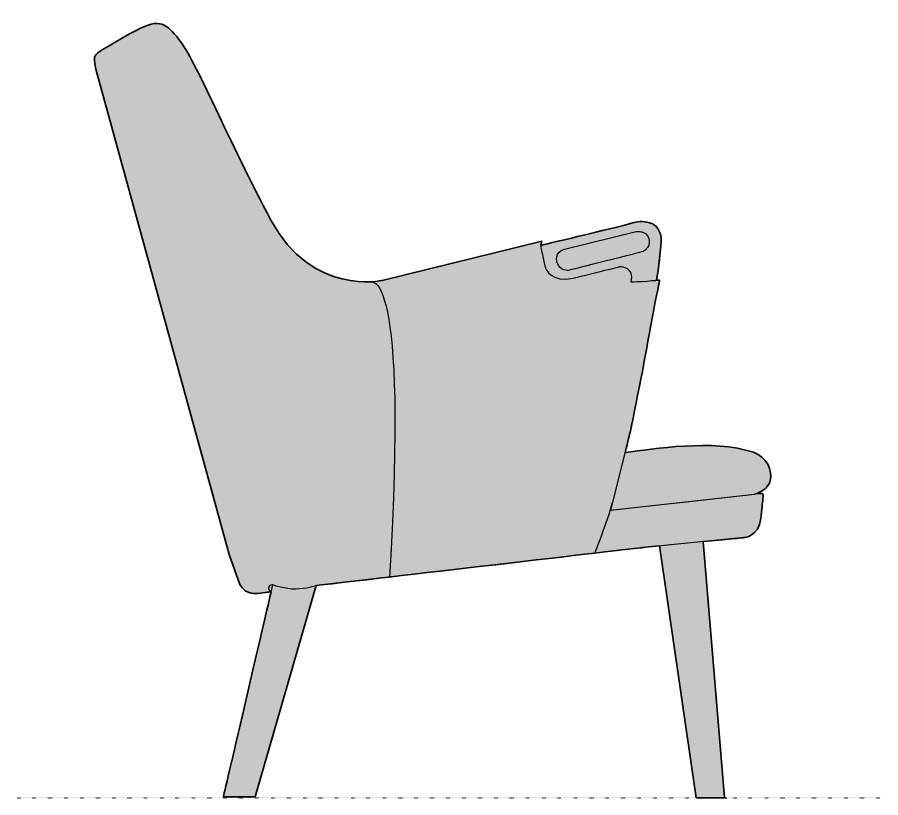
# Model space of a CAD drawing. Header units: millimetres. Extents: x 0 to 2871, y -1039 to 840.
# Drawn here: x 1941 to 2871, y 0 to 840 of the extents above; entities that cross this region are included whole.
import ezdxf

# ---------------------------------------------------------------- set-up
doc = ezdxf.new("R2010")
doc.units = ezdxf.units.MM
doc.linetypes.add('Dots', pattern=[1, 0, -1])
doc.layers.add('Blocks', color=7, linetype='Continuous')
doc.layers.add('Blocks$Fill', color=7, linetype='Continuous', true_color=0xffffff)
for name, color, linetype, lineweight, true_color in [('Blocks$Inner', 7, 'Continuous', 25, 0x007f00), ('Blocks$Outline', 7, 'Continuous', 35, 0xff3f3f), ('Groud', 7, 'Dots', 25, 0x243775)]:
    doc.layers.add(name, color=color, linetype=linetype, lineweight=lineweight, true_color=true_color)

# ---------------------------------------------------------------- blocks, each defined once
blk = doc.blocks.new('CH72 Side')
at = {"layer": 'Blocks$Fill', "extrusion": (0, 0, -1)}
blk.add_hatch(color=256, dxfattribs=at).paths.add_polyline_path([(656.48, 221.72), (656.48, 221.72), (670.8, 219.99), (670.8, 219.99), (670.95, 219.97), (671.13, 219.94), (671.37, 219.9), (671.67, 219.86), (672.03, 219.82), (672.44, 219.79), (672.9, 219.76), (673.42, 219.74), (673.97, 219.74), (674.56, 219.75), (675.2, 219.77), (675.86, 219.83), (676.56, 219.9), (676.91, 219.95), (677.28, 220.01), (677.65, 220.08), (678.02, 220.15), (678.4, 220.23), (678.78, 220.32), (679.17, 220.42), (679.56, 220.54), (679.96, 220.66), (680.35, 220.79), (680.75, 220.93), (681.15, 221.09), (681.56, 221.26), (681.96, 221.44), (682.36, 221.63), (682.77, 221.84), (683.17, 222.06), (683.57, 222.29), (683.98, 222.54), (684.38, 222.8), (684.77, 223.08), (685.17, 223.37), (685.56, 223.68), (685.95, 224.01), (686.33, 224.35), (686.72, 224.71), (687.09, 225.09), (687.46, 225.48), (687.83, 225.9), (688.19, 226.33), (688.54, 226.78), (688.89, 227.26), (689.22, 227.75), (689.56, 228.26), (689.88, 228.79), (690.19, 229.35), (690.19, 229.35), (701.77, 261.86), (701.78, 261.89), (845.3, 784.37), (845.3, 784.37), (845.62, 786.09), (846.26, 790.02), (846.55, 792.24), (846.66, 793.31), (846.74, 794.33), (846.77, 794.8), (846.78, 795.25), (846.79, 795.67), (846.79, 795.87), (846.78, 796.06), (846.77, 796.23), (846.76, 796.4), (846.75, 796.56), (846.73, 796.71), (846.72, 796.78), (846.7, 796.85), (846.69, 796.91), (846.68, 796.98), (846.66, 797.04), (846.65, 797.09), (846.64, 797.12), (846.63, 797.14), (846.62, 797.17), (846.61, 797.19), (846.47, 797.53), (846.32, 797.88), (846.24, 798.06), (846.15, 798.24), (846.05, 798.43), (845.95, 798.61), (845.85, 798.8), (845.73, 799), (845.61, 799.19), (845.48, 799.39), (845.34, 799.59), (845.2, 799.79), (845.04, 799.99), (844.88, 800.2), (844.7, 800.41), (844.51, 800.62), (844.32, 800.83), (844.11, 801.04), (843.89, 801.26), (843.66, 801.48), (843.41, 801.7), (843.16, 801.92), (842.88, 802.14), (842.6, 802.37), (842.3, 802.6), (841.99, 802.82), (841.66, 803.05), (841.31, 803.28), (840.95, 803.52), (840.58, 803.75), (824.64, 813.21), (801.86, 825.98), (799.48, 827.24), (797.21, 828.37), (795.04, 829.39), (792.97, 830.28), (791.97, 830.68), (790.99, 831.05), (790.04, 831.4), (789.11, 831.71), (788.2, 832), (787.31, 832.26), (786.44, 832.49), (785.59, 832.7), (784.76, 832.88), (783.94, 833.03), (783.15, 833.15), (782.37, 833.25), (781.61, 833.32), (780.86, 833.37), (780.13, 833.39), (779.41, 833.39), (779.06, 833.38), (778.71, 833.36), (778.36, 833.34), (778.02, 833.31), (777.68, 833.28), (777.35, 833.24), (777.01, 833.19), (776.68, 833.14), (776.35, 833.08), (776.03, 833.01), (775.71, 832.94), (775.39, 832.87), (775.07, 832.79), (774.76, 832.7), (774.44, 832.61), (774.13, 832.51), (773.83, 832.4), (773.52, 832.29), (773.22, 832.18), (772.92, 832.06), (772.62, 831.93), (772.32, 831.8), (771.73, 831.52), (771.15, 831.22), (770.58, 830.9), (770.01, 830.56), (769.44, 830.2), (768.88, 829.82), (768.32, 829.42), (767.77, 829.01), (767.22, 828.57), (766.67, 828.11), (766.12, 827.64), (765.57, 827.14), (765.02, 826.63), (763.93, 825.56), (762.82, 824.42), (761.71, 823.22), (760.57, 821.95), (755.78, 816.31), (754.96, 815.3), (754.12, 814.19), (753.24, 812.97), (752.33, 811.66), (750.44, 808.75), (748.43, 805.46), (746.32, 801.82), (744.1, 797.84), (739.34, 788.91), (673.04, 653.09), (656.68, 621.83), (654.57, 618.03), (652.42, 614.38), (650.22, 610.86), (647.99, 607.48), (645.72, 604.24), (643.42, 601.13), (641.09, 598.16), (638.73, 595.31), (636.35, 592.59), (633.94, 589.99), (631.51, 587.51), (629.06, 585.15), (626.6, 582.9), (624.13, 580.76), (621.64, 578.74), (619.14, 576.82), (616.64, 575), (614.13, 573.28), (611.63, 571.67), (609.12, 570.15), (606.62, 568.72), (604.12, 567.38), (601.63, 566.13), (599.15, 564.97), (596.69, 563.88), (594.24, 562.88), (591.81, 561.95), (589.4, 561.1), (587.01, 560.32), (584.65, 559.61), (582.32, 558.96), (580.01, 558.38), (577.74, 557.86), (575.51, 557.39), (573.31, 556.98), (571.15, 556.62), (569.03, 556.32), (566.96, 556.06), (564.94, 555.84), (562.96, 555.66), (559.17, 555.43), (555.61, 555.33), (552.29, 555.34), (549.24, 555.44), (546.48, 555.61), (544.02, 555.83), (541.89, 556.08), (540.1, 556.32), (538.67, 556.55), (537.63, 556.75), (536.79, 556.92), (536.78, 556.93), (536.77, 556.93), (365.09, 599.12), (365.09, 599.12), (365.19, 598.75), (365.42, 597.76), (365.56, 597.09), (365.7, 596.33), (365.84, 595.5), (365.89, 595.07), (365.94, 594.63), (325.08, 604.31), (265.72, 619.1), (265.26, 619.23), (264.78, 619.34), (263.76, 619.57), (262.69, 619.76), (261.56, 619.93), (260.39, 620.07), (259.78, 620.12), (259.17, 620.16), (258.55, 620.19), (257.92, 620.21), (257.29, 620.22), (256.65, 620.22), (256, 620.2), (255.36, 620.17), (254.71, 620.12), (254.05, 620.06), (253.4, 619.98), (252.74, 619.89), (252.09, 619.78), (251.44, 619.65), (250.79, 619.51), (250.14, 619.34), (249.5, 619.16), (248.86, 618.96), (248.23, 618.74), (247.6, 618.49), (246.99, 618.23), (246.68, 618.09), (246.38, 617.94), (246.08, 617.79), (245.78, 617.63), (245.48, 617.47), (245.19, 617.3), (244.9, 617.13), (244.61, 616.95), (244.33, 616.76), (244.05, 616.57), (243.77, 616.37), (243.49, 616.16), (243.22, 615.95), (242.96, 615.73), (242.69, 615.5), (242.43, 615.27), (242.17, 615.03), (241.92, 614.79), (241.67, 614.54), (241.43, 614.28), (241.19, 614.01), (240.96, 613.74), (240.72, 613.46), (240.5, 613.17), (240.28, 612.88), (240.06, 612.58), (239.85, 612.27), (239.64, 611.95), (239.44, 611.63), (239.25, 611.3), (239.06, 610.96), (238.87, 610.61), (238.69, 610.26), (238.52, 609.89), (238.35, 609.52), (238.19, 609.14), (238.03, 608.76), (237.89, 608.36), (237.74, 607.96), (237.61, 607.55), (237.48, 607.13), (237.35, 606.7), (237.24, 606.26), (237.13, 605.82), (237.02, 605.36), (236.93, 604.9), (236.84, 604.43), (236.76, 603.94), (236.69, 603.45), (236.62, 602.96), (236.51, 601.93), (236.43, 600.87), (236.39, 599.77), (236.37, 598.63), (236.4, 597.45), (236.45, 596.23), (236.55, 594.98), (236.67, 593.68), (240.14, 565.54), (241.06, 559.27), (241.45, 556.96), (239.05, 557.15), (238.39, 557.21), (238.22, 557.22), (238.18, 557.22), (238.17, 557.22), (238.17, 557.22), (238.17, 557.22), (238.16, 557.22), (238.16, 557.22), (254.26, 471.87), (263.51, 424.71), (270.04, 392.48), (270.04, 392.48), (275.27, 371.77), (229.69, 377.09), (220.53, 377.89), (211.14, 378.53), (201.59, 378.95), (191.97, 379.12), (187.15, 379.09), (182.35, 378.98), (177.56, 378.77), (172.81, 378.47), (168.1, 378.07), (163.43, 377.56), (158.83, 376.93), (154.3, 376.18), (149.85, 375.31), (145.49, 374.3), (143.35, 373.74), (141.23, 373.15), (139.14, 372.52), (137.08, 371.85), (136.42, 371.62), (135.78, 371.38), (135.14, 371.12), (134.52, 370.85), (133.9, 370.56), (133.3, 370.26), (132.71, 369.95), (132.13, 369.63), (131.56, 369.29), (131, 368.95), (130.45, 368.59), (129.92, 368.22), (129.39, 367.83), (128.88, 367.44), (128.38, 367.04), (127.89, 366.63), (127.41, 366.21), (126.94, 365.78), (126.49, 365.34), (126.04, 364.89), (125.61, 364.43), (125.19, 363.97), (124.78, 363.49), (124.39, 363.01), (124, 362.52), (123.63, 362.03), (123.27, 361.53), (122.92, 361.02), (122.59, 360.51), (122.27, 359.99), (121.96, 359.46), (121.66, 358.93), (121.37, 358.4), (121.1, 357.86), (120.84, 357.32), (120.59, 356.77), (120.36, 356.22), (120.13, 355.67), (119.92, 355.11), (119.73, 354.56), (119.55, 354), (119.38, 353.43), (119.22, 352.87), (119.07, 352.3), (118.94, 351.74), (118.83, 351.17), (118.72, 350.6), (118.63, 350.04), (118.55, 349.47), (118.49, 348.9), (118.44, 348.34), (118.4, 347.77), (118.38, 347.21), (118.37, 346.65), (118.38, 346.09), (118.39, 345.53), (118.43, 344.98), (118.47, 344.43), (118.53, 343.88), (118.61, 343.34), (118.7, 342.8), (118.8, 342.27), (118.92, 341.74), (119.05, 341.21), (119.17, 340.78), (119.3, 340.35), (119.44, 339.94), (119.6, 339.53), (119.76, 339.13), (119.93, 338.73), (120.11, 338.35), (120.3, 337.97), (120.5, 337.6), (120.7, 337.24), (120.91, 336.88), (121.13, 336.53), (121.36, 336.19), (121.6, 335.86), (121.84, 335.53), (122.08, 335.21), (122.34, 334.9), (122.59, 334.6), (122.86, 334.3), (123.13, 334.01), (123.4, 333.72), (123.68, 333.44), (123.96, 333.17), (124.24, 332.91), (124.53, 332.65), (124.82, 332.4), (125.4, 331.92), (126, 331.46), (126.6, 331.02), (127.2, 330.62), (127.8, 330.23), (128.4, 329.87), (128.99, 329.53), (129.57, 329.21), (130.15, 328.92), (130.71, 328.65), (131.25, 328.39), (131.78, 328.16), (132.28, 327.95), (133.22, 327.58), (134.03, 327.29), (134.71, 327.07), (132.7, 327.33), (131.57, 327.46), (130.44, 327.56), (129.91, 327.6), (129.4, 327.62), (128.93, 327.63), (128.71, 327.63), (128.5, 327.63), (128.31, 327.62), (128.14, 327.6), (128.05, 327.59), (127.98, 327.58), (127.9, 327.57), (127.83, 327.56), (127.8, 327.55), (127.77, 327.54), (127.74, 327.54), (127.71, 327.53), (127.68, 327.52), (127.65, 327.51), (127.63, 327.5), (127.6, 327.49), (127.58, 327.48), (127.57, 327.48), (127.56, 327.47), (127.55, 327.47), (127.54, 327.46), (127.53, 327.46), (127.52, 327.45), (127.51, 327.44), (127.5, 327.44), (127.49, 327.43), (127.48, 327.43), (127.47, 327.42), (127.47, 327.41), (127.46, 327.41), (127.45, 327.4), (127.41, 327.36), (127.37, 327.31), (127.32, 327.27), (127.28, 327.22), (127.25, 327.17), (127.21, 327.12), (127.17, 327.07), (127.14, 327.02), (127.11, 326.97), (127.07, 326.91), (127.04, 326.86), (127.02, 326.8), (126.99, 326.75), (126.96, 326.69), (126.94, 326.63), (126.91, 326.57), (126.89, 326.51), (126.87, 326.44), (126.85, 326.38), (126.83, 326.31), (126.81, 326.24), (126.8, 326.17), (126.78, 326.1), (126.77, 326.03), (126.75, 325.95), (126.74, 325.87), (126.72, 325.72), (126.7, 325.55), (126.69, 325.38), (126.68, 325.19), (126.68, 325), (126.68, 324.6), (126.69, 324.16), (126.72, 323.68), (126.8, 322.59), (129.25, 300.4), (129.35, 299.5), (129.47, 298.64), (129.61, 297.79), (129.77, 296.98), (129.95, 296.19), (130.14, 295.42), (130.35, 294.68), (130.58, 293.96), (130.82, 293.27), (131.08, 292.6), (131.35, 291.95), (131.63, 291.32), (131.93, 290.72), (132.24, 290.14), (132.55, 289.57), (132.88, 289.03), (133.22, 288.52), (133.57, 288.02), (133.93, 287.54), (134.29, 287.08), (134.66, 286.63), (135.04, 286.21), (135.42, 285.81), (135.81, 285.42), (136.2, 285.05), (136.6, 284.7), (137, 284.36), (137.4, 284.04), (137.8, 283.74), (138.2, 283.45), (138.6, 283.17), (139.01, 282.91), (139.41, 282.67), (139.8, 282.44), (140.2, 282.22), (140.59, 282.01), (140.98, 281.82), (141.36, 281.64), (141.74, 281.47), (142.11, 281.31), (142.47, 281.17), (142.83, 281.03), (143.52, 280.79), (144.17, 280.59), (144.77, 280.42), (145.32, 280.29), (145.82, 280.18), (146.26, 280.09), (146.62, 280.03), (146.92, 279.99), (147.14, 279.97), (147.32, 279.95), (147.32, 279.95), (147.32, 279.95), (191.17, 275.66), (168.38, 0), (198.85, 0), (238.28, 271.04), (257.91, 269.12), (257.91, 269.12), (608.13, 228.34), (673.78, 0.91), (674.28, 0.91), (707.97, 0.91), (707.97, 0.92)], flags=0)
at = {"layer": 'Blocks$Inner'}
for points in [[(-238.28, 271.04), (-198.85, 0), (-165.9, 0)], [(-168.38, 0), (-191.17, 275.66)], [(-673.78, 0.91), (-674.28, 0.91), (-675.02, 0.91), (-676.01, 0.91), (-677.25, 0.91), (-678.98, 0.91), (-680.72, 0.91), (-682.7, 0.91), (-684.93, 0.91), (-687.41, 0.91), (-689.88, 0.91), (-692.11, 0.91), (-694.59, 0.91), (-697.07, 0.91), (-699.3, 0.91), (-701.28, 0.91), (-703.01, 0.91), (-704.75, 0.91), (-705.99, 0.91), (-706.98, 0.91), (-707.72, 0.91), (-707.97, 0.91)]]:
    blk.add_lwpolyline(points, dxfattribs=at)
for points in [[(-801.86, 825.98), (-775.85, 840.1), (-769.3, 832.49), (-755.78, 816.31)], [(-840.58, 803.75), (-832.34, 808.76), (-819.21, 816.56), (-801.86, 825.98)], [(-846.61, 797.19), (-845.92, 798.96), (-844.69, 801.25), (-840.58, 803.75)], [(-365.94, 594.63), (-365.94, 594.63), (-290.37, 612.29), (-265.72, 619.1)], [(-265.72, 619.1), (-256.02, 621.78), (-233.52, 621.81), (-236.67, 593.68)], [(-236.67, 593.68), (-239.86, 565.26), (-241.46, 556.89), (-241.46, 556.89)], [(-549.16, 555.19), (-549.16, 555.19), (-508.15, 574.23), (-529.21, 237.53)], [(-268.96, 555.19), (-263.39, 555.19), (-238.16, 557.22), (-238.16, 557.22)], [(-307.78, 263.31), (-307.78, 263.31), (-293.25, 300.58), (-288.94, 317.63)], [(-670.8, 219.99), (-670.8, 219.99), (-683.59, 217.29), (-690.19, 229.35)], [(-654.7, 229.33), (-654.7, 229.33), (-640.88, 224.57), (-630.03, 224.85)]]:
    blk.add_open_spline(points, degree=3, dxfattribs=at)
for points, knots in [([(-755.78, 816.31), (-738.66, 795.82), (-701.26, 704.51), (-656.68, 621.83), (-612.11, 539.16), (-536.78, 556.93), (-536.78, 556.93), (-536.78, 556.93), (-365.09, 599.12), (-365.09, 599.12), (-365.09, 599.12), (-366.61, 593.7), (-365.83, 590.62)], [-9, -9, -9, -9, -8, -8, -8, -7, -7, -7, -6, -6, -6, -5, -5, -5, -5]), ([(-690.19, 229.35), (-690.19, 229.35), (-701.77, 261.86), (-701.77, 261.86), (-701.77, 261.86), (-845.3, 784.37), (-845.3, 784.37), (-845.3, 784.37), (-847.41, 795.15), (-846.61, 797.19)], [-15, -15, -15, -15, -14, -14, -14, -13, -13, -13, -12, -12, -12, -12]), ([(-340.67, 590.39), (-352.14, 587.54), (-348.61, 575.96), (-348.61, 575.96), (-345.37, 566.4), (-336.1, 567.57), (-336.1, 567.57), (-336.1, 567.57), (-257.9, 587.33), (-255.92, 588.09), (-253.95, 588.85), (-247.24, 593.77), (-249.84, 602.26), (-252.45, 610.74), (-263.53, 609.58), (-263.53, 609.58), (-263.53, 609.58), (-340.67, 590.39), (-340.67, 590.39)], [0, 0, 0, 0, 1, 1, 1, 2, 2, 2, 3, 3, 3, 4, 4, 4, 5, 5, 5, 6, 6, 6, 6]), ([(-365.83, 590.62), (-365.05, 587.54), (-361.01, 569.81), (-361.01, 569.81), (-361.01, 569.81), (-354.35, 553.75), (-331.26, 559.36)], [-5, -5, -5, -5, -4, -4, -4, -3, -3, -3, -3]), ([(-331.26, 559.36), (-308.25, 564.94), (-279.95, 571.97), (-279.95, 571.97), (-279.95, 571.97), (-265.7, 571.08), (-268.96, 555.19)], [-3, -3, -3, -3, -2, -2, -2, -1, -1, -1, -1]), ([(-238.16, 557.22), (-238.16, 557.22), (-244.11, 527.61), (-254.26, 471.87), (-257.89, 451.96), (-270.04, 392.48), (-270.04, 392.48), (-270.04, 392.48), (-291.01, 309.43), (-291.01, 309.43), (-291.01, 309.43), (-136.04, 326.87), (-136.04, 326.87), (-136.04, 326.87), (-128.21, 328.14), (-127.45, 327.4), (-126.49, 326.46), (-126.56, 324.97), (-126.92, 321.32), (-127.36, 316.9), (-128.2, 310.98), (-129.25, 300.4), (-131.17, 281.04), (-147.32, 279.95), (-147.32, 279.95), (-147.32, 279.95), (-257.91, 269.12), (-257.91, 269.12), (-257.91, 269.12), (-608.13, 228.34), (-608.13, 228.34)], [0, 0, 0, 0, 1, 1, 1, 2, 2, 2, 3, 3, 3, 4, 4, 4, 5, 5, 5, 6, 6, 6, 7, 7, 7, 8, 8, 8, 9, 9, 9, 10, 10, 10, 10]), ([(-225.82, 316.76), (-225.82, 316.76), (-135.73, 326.78), (-135.73, 326.78), (-135.73, 326.78), (-122.01, 330.05), (-119.05, 341.21), (-116.09, 352.36), (-122.95, 367.11), (-137.08, 371.85), (-180.72, 386.49), (-244.87, 375.05), (-275.27, 371.77)], [0, 0, 0, 0, 1, 1, 1, 2, 2, 2, 3, 3, 3, 4, 4, 4, 4]), ([(-707.97, 0.91), (-707.97, 0.91), (-654.7, 229.33), (-654.7, 229.33), (-654.7, 229.33), (-658.71, 229.16), (-659.41, 226.44)], [-20, -20, -20, -20, -19, -19, -19, -18, -18, -18, -18]), ([(-630.03, 224.85), (-619.17, 225.14), (-608.13, 228.34), (-608.13, 228.34), (-608.13, 228.34), (-673.78, 0.91), (-673.78, 0.91)], [-43, -43, -43, -43, -42, -42, -42, -41, -41, -41, -41]), ([(-659.41, 226.44), (-660.11, 223.71), (-656.48, 221.72), (-656.48, 221.72), (-656.48, 221.72), (-663.12, 220.99), (-670.8, 219.99)], [-18, -18, -18, -18, -17, -17, -17, -16, -16, -16, -16])]:
    blk.add_open_spline(points, degree=3, knots=knots, dxfattribs=at)
at = {"layer": 'Blocks$Outline'}
for points in [[(-168.38, 0), (-198.85, 0), (-238.28, 271.04)], [(-191.17, 275.66), (-168.38, 0)]]:
    blk.add_lwpolyline(points, dxfattribs=at)
for points, knots in [([(-656.48, 221.72), (-656.48, 221.72), (-663.12, 220.99), (-670.8, 219.99), (-670.8, 219.99), (-683.59, 217.29), (-690.19, 229.35), (-690.19, 229.35), (-701.77, 261.86), (-701.77, 261.86), (-701.77, 261.86), (-845.3, 784.37), (-845.3, 784.37), (-845.3, 784.37), (-847.41, 795.15), (-846.61, 797.19), (-845.92, 798.96), (-844.69, 801.25), (-840.58, 803.75), (-832.34, 808.76), (-819.21, 816.56), (-801.86, 825.98), (-775.85, 840.1), (-769.3, 832.49), (-755.78, 816.31), (-738.66, 795.82), (-701.26, 704.51), (-656.68, 621.83), (-612.11, 539.16), (-536.78, 556.93), (-536.78, 556.93), (-536.78, 556.93), (-365.09, 599.12), (-365.09, 599.12), (-365.09, 599.12), (-365.69, 596.98), (-365.94, 594.63)], [-17, -17, -17, -17, -16, -16, -16, -15, -15, -15, -14, -14, -14, -13, -13, -13, -12, -12, -12, -11, -11, -11, -10, -10, -10, -9, -9, -9, -8, -8, -8, -7, -7, -7, -6, -6, -6, -5.372007, -5.372007, -5.372007, -5.372007]), ([(-365.94, 594.63), (-365.94, 594.63), (-290.37, 612.29), (-265.72, 619.1), (-256.02, 621.78), (-233.52, 621.81), (-236.67, 593.68), (-239.69, 566.74), (-241.29, 557.82), (-241.45, 556.96)], [0, 0, 0, 0, 1, 1, 1, 2, 2, 2, 2.947904, 2.947904, 2.947904, 2.947904]), ([(-238.16, 557.22), (-238.16, 557.22), (-244.11, 527.61), (-254.26, 471.87), (-257.89, 451.96), (-270.04, 392.48), (-270.04, 392.48), (-270.04, 392.48), (-272.27, 383.66), (-275.27, 371.77)], [0, 0, 0, 0, 1, 1, 1, 2, 2, 2, 2.325931, 2.325931, 2.325931, 2.325931]), ([(-275.27, 371.77), (-244.87, 375.05), (-180.72, 386.49), (-137.08, 371.85), (-122.95, 367.11), (-116.09, 352.36), (-119.05, 341.21), (-121.52, 331.9), (-131.49, 328.08), (-134.71, 327.07)], [-4, -4, -4, -4, -3, -3, -3, -2, -2, -2, -1.165229, -1.165229, -1.165229, -1.165229]), ([(-134.71, 327.07), (-132.44, 327.39), (-128.01, 327.95), (-127.45, 327.4), (-126.49, 326.46), (-126.56, 324.97), (-126.92, 321.32), (-127.36, 316.9), (-128.2, 310.98), (-129.25, 300.4), (-131.17, 281.04), (-147.32, 279.95), (-147.32, 279.95), (-147.32, 279.95), (-167.82, 277.94), (-191.17, 275.66)], [4.260425, 4.260425, 4.260425, 4.260425, 5, 5, 5, 6, 6, 6, 7, 7, 7, 8, 8, 8, 8.43054, 8.43054, 8.43054, 8.43054]), ([(-238.28, 271.04), (-249.94, 269.9), (-257.91, 269.12), (-257.91, 269.12), (-257.91, 269.12), (-315.52, 262.41), (-526.05, 237.89), (-608.13, 228.34), (-608.13, 228.34)], [8.731538, 8.731538, 8.731538, 8.731538, 9, 9, 9, 9.237481, 9.692635, 10, 10, 10, 10]), ([(-608.13, 228.34), (-608.13, 228.34), (-673.78, 0.91), (-673.78, 0.91), (-673.95, 0.91), (-674.11, 0.91), (-674.28, 0.91), (-674.52, 0.91), (-674.77, 0.91), (-675.02, 0.91), (-675.35, 0.91), (-675.68, 0.91), (-676.01, 0.91), (-676.42, 0.91), (-676.84, 0.91), (-677.25, 0.91), (-677.83, 0.91), (-678.4, 0.91), (-678.98, 0.91), (-679.56, 0.91), (-680.14, 0.91), (-680.72, 0.91), (-681.38, 0.91), (-682.04, 0.91), (-682.7, 0.91), (-683.44, 0.91), (-684.18, 0.91), (-684.93, 0.91), (-685.75, 0.91), (-686.58, 0.91), (-687.41, 0.91), (-688.23, 0.91), (-689.06, 0.91), (-689.88, 0.91), (-690.63, 0.91), (-691.37, 0.91), (-692.11, 0.91), (-692.94, 0.91), (-693.77, 0.91), (-694.59, 0.91), (-695.42, 0.91), (-696.24, 0.91), (-697.07, 0.91), (-697.81, 0.91), (-698.55, 0.91), (-699.3, 0.91), (-699.96, 0.91), (-700.62, 0.91), (-701.28, 0.91), (-701.86, 0.91), (-702.43, 0.91), (-703.01, 0.91), (-703.59, 0.91), (-704.17, 0.91), (-704.75, 0.91), (-705.16, 0.91), (-705.57, 0.91), (-705.99, 0.91), (-706.32, 0.91), (-706.65, 0.91), (-706.98, 0.91), (-707.23, 0.91), (-707.47, 0.91), (-707.72, 0.91), (-707.8, 0.91), (-707.89, 0.91), (-707.97, 0.91), (-707.97, 0.91), (-665.72, 182.09), (-656.48, 221.72)], [-42, -42, -42, -42, -41, -41, -41, -40, -40, -40, -39, -39, -39, -38, -38, -38, -37, -37, -37, -36, -36, -36, -35, -35, -35, -34, -34, -34, -33, -33, -33, -32, -32, -32, -31, -31, -31, -30, -30, -30, -29, -29, -29, -28, -28, -28, -27, -27, -27, -26, -26, -26, -25, -25, -25, -24, -24, -24, -23, -23, -23, -22, -22, -22, -21, -21, -21, -20, -20, -20, -19.10939, -19.10939, -19.10939, -19.10939])]:
    blk.add_open_spline(points, degree=3, knots=knots, dxfattribs=at)
blk.add_open_spline([(-241.45, 556.96), (-239.43, 557.12), (-238.16, 557.22), (-238.16, 557.22)], degree=3, dxfattribs=at)

msp = doc.modelspace()

# ---------------------------------------------------------------- linework, layer by layer
at = {"layer": 'Groud'}
msp.add_lwpolyline([(1940.63, 0), (2870.55, 0)], dxfattribs=at)

# ---------------------------------------------------------------- block references
at = {"layer": 'Blocks'}
msp.add_blockref('CH72 Side', (2870.55, 0), dxfattribs=at)

doc.saveas('drawing.dxf')
